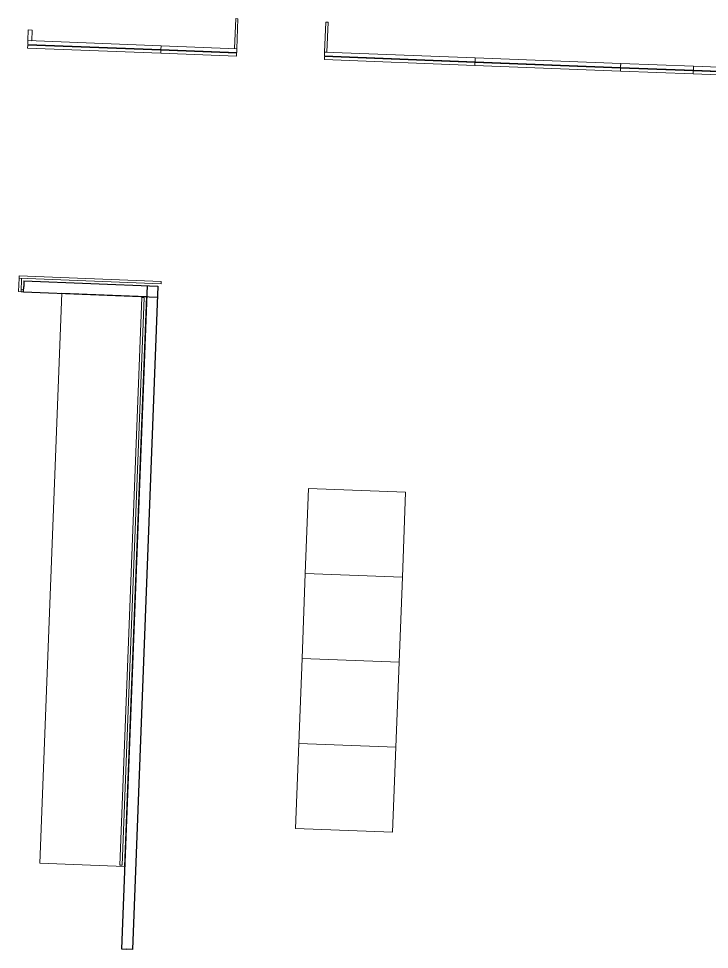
# Model space of a CAD drawing. Header units: millimetres. Extents: x 32078 to 83548, y -4690 to 56252.
# Drawn here: x 32078 to 37767, y 19216 to 26880 of the extents above; entities that cross this region are included whole.
import ezdxf

# ---------------------------------------------------------------- set-up
doc = ezdxf.new("R2010")
doc.units = ezdxf.units.MM
doc.header["$MEASUREMENT"] = 0
for name, color, linetype, lineweight in [('A-SLAB-CONC', 7, 'Continuous', 0), ('FIXT-JNRY-PART', 42, 'Continuous', 0), ('PRTN-FULL', 6, 'Continuous', 30), ('WALL-LNIG', 1, 'Continuous', 0)]:
    doc.layers.add(name, color=color, linetype=linetype, lineweight=lineweight)

msp = doc.modelspace()

# ---------------------------------------------------------------- linework, layer by layer
at = {"layer": 'A-SLAB-CONC', "flags": 128}
for points in [[(34466.2, 23010.1), (35265.6, 22979.2), (35238.6, 22279.8), (34439.2, 22310.7), (34466.2, 23010.1)], [(34439.2, 22310.7), (35238.6, 22279.8), (35211.5, 21580.3), (34412.1, 21611.2), (34439.2, 22310.7)], [(34412.1, 21611.2), (35211.5, 21580.3), (35184.5, 20880.8), (34385.1, 20911.7), (34412.1, 21611.2)], [(34385.1, 20911.7), (35184.5, 20880.8), (35157.5, 20181.3), (34358.1, 20212.2), (34385.1, 20911.7)]]:
    msp.add_lwpolyline(points, close=True, dxfattribs=at)
at = {"layer": 'FIXT-JNRY-PART', "flags": 128}
msp.add_lwpolyline([(32251.4, 19925.6), (32432.8, 24618.1), (33132.2, 24591.1), (32950.9, 19898.6), (32251.4, 19925.6)], close=True, dxfattribs=at)
at = {"layer": 'PRTN-FULL'}
for p, q in [((32121.4, 24720.2), (32119.6, 24675.2)), ((32121.4, 24720.2), (33225.7, 24677.5)), ((33135.7, 24681), (32924.6, 19219.1)), ((32117.9, 24630.3), (32119.6, 24675.2)), ((32117.9, 24630.3), (33222.2, 24587.6)), ((33225.7, 24677.5), (33014.6, 19215.6)), ((32924.6, 19219.1), (32969.6, 19217.3)), ((33014.6, 19215.6), (32969.6, 19217.3))]:
    msp.add_line(p, q, dxfattribs=at)
at = {"layer": 'WALL-LNIG'}
msp.add_line((37035.6, 26478.2), (37635.1, 26455.2), dxfattribs=at)
at = {"layer": 'WALL-LNIG', "flags": 128}
for points in [[(33866.6, 26880), (33884.6, 26879.3), (33875.1, 26632.5), (33857.1, 26633.2), (33866.6, 26880)], [(34608.1, 26851.3), (34626.1, 26850.6), (34616.5, 26603.8), (34598.5, 26604.5), (34608.1, 26851.3)], [(32154.4, 26699), (32157.8, 26786.9), (32189.7, 26785.7), (32186.3, 26697.8), (32154.4, 26699)], [(34598.5, 26604.5), (34597.3, 26572.6), (35836.7, 26524.7), (35837.9, 26556.6), (34598.5, 26604.5)], [(35836.7, 26524.7), (37035.3, 26478.3), (37036.6, 26510.3), (35837.9, 26556.6), (35836.7, 26524.7)], [(37634.9, 26455.2), (38834, 26408.9), (38835.2, 26440.9), (37636.1, 26487.2), (37634.9, 26455.2)], [(32083.1, 24761.7), (33252.2, 24716.5), (33251.4, 24696.5), (32082.3, 24741.7), (32083.1, 24761.7)], [(32082.2, 24741.7), (32102.1, 24741), (32097.9, 24631), (32077.9, 24631.8), (32082.2, 24741.7)], [(32098.7, 24651), (32118.7, 24650.3), (32117.9, 24630.3), (32097.9, 24631), (32098.7, 24651)], [(33111.9, 24581.9), (32931.3, 19909.3), (32911.3, 19910.1), (33091.9, 24582.6), (33111.9, 24581.9)]]:
    msp.add_lwpolyline(points, close=True, dxfattribs=at)
at = {"layer": 'WALL-LNIG', "lineweight": 0, "flags": 128}
for points in [[(32154.4, 26699), (33250.6, 26656.6), (33249.3, 26624.7), (32153.1, 26667), (32154.4, 26699)], [(32152.9, 26662), (33249.1, 26619.7), (33248.2, 26594.7), (32152, 26637), (32152.9, 26662)], [(33249.1, 26619.7), (33873.7, 26595.5), (33872.7, 26570.5), (33248.2, 26594.7), (33249.1, 26619.7)], [(33250.6, 26656.6), (33875.1, 26632.5), (33873.8, 26600.5), (33249.3, 26624.7), (33250.6, 26656.6)], [(34597.1, 26567.6), (35836.5, 26519.7), (35835.5, 26494.7), (34596.1, 26542.6), (34597.1, 26567.6)], [(35836.5, 26519.7), (37035.1, 26473.3), (37034.2, 26448.4), (35835.5, 26494.7), (35836.5, 26519.7)], [(37035.1, 26473.3), (37634.7, 26450.2), (37633.7, 26425.2), (37034.2, 26448.4), (37035.1, 26473.3)], [(37634.7, 26450.2), (38833.8, 26403.8), (38832.8, 26378.8), (37633.7, 26425.2), (37634.7, 26450.2)]]:
    msp.add_lwpolyline(points, close=True, dxfattribs=at)
at = {"layer": 'WALL-LNIG', "flags": 128}
msp.add_lwpolyline([(37635.3, 26467.2), (37636.1, 26487.2), (37036.6, 26510.3), (37035.8, 26490.3)], dxfattribs=at)

doc.saveas('drawing.dxf')
